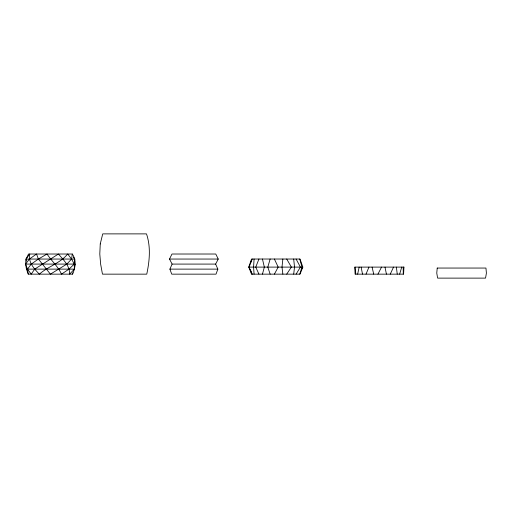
<?xml version="1.0" encoding="UTF-8"?>
<svg xmlns="http://www.w3.org/2000/svg" width="512" height="512" viewBox="0 0 512 512"><rect width="100%" height="100%" fill="white"/><g stroke="black" fill="none" stroke-linecap="round" stroke-linejoin="round"><path stroke-width="0.77" d="M254.086 259.027L253.568 267.104L254.086 274.15M28.269 274.15L27.494 269.12L25.6 264.083L26.054 259.053L28.531 254.016L72.301 254.016C76.614 260.006 75.437 267.821 72.563 274.15L28.269 274.15L26.438 269.12L25.6 264.083L29.402 259.053L36.538 254.016L38.381 259.053L50.419 274.15L66.848 264.083L71.597 259.053L72.301 254.016M73.382 257.165L74.778 259.053L74.234 264.083L74.394 269.12L69.594 274.15C69.933 265.766 63.392 259.898 58.426 254.016L34.694 269.12L31.238 274.15L27.494 269.12L31.245 264.083L38.381 259.053L47.027 254.016C51.546 260.966 58.054 266.47 61.491 274.15L69.024 269.12L74.234 264.083L71.597 259.053L67.674 254.016C60.179 263.245 48.102 266.445 39.341 274.15C34.189 268.8 27.872 262.106 29.766 254.016L26.054 259.053L26.291 261.21M282.867 259.027L281.99 267.104L282.867 274.15M293.69 274.15L294.522 267.104L293.69 259.027M72.563 274.15L72.787 272.717M357.645 274.15L359.149 267.104M262.451 274.15L264.346 267.104L262.451 259.027M251.021 261.965L251.654 259.763M270.15 259.027L267.795 267.104L270.15 274.15M399.648 274.15L401.734 267.104M299.712 274.15L302.035 267.104L299.712 259.027M248.742 267.104L251.539 259.027L300.038 259.027L302.829 267.104L300.038 274.15L251.539 274.15L248.742 267.104L302.829 267.104M217.85 269.12L216.019 274.15L171.725 274.15L169.894 269.12L172.102 264.083L169.51 259.053L171.987 254.016L215.763 254.016L218.234 259.053L215.642 264.083L217.85 269.12L169.894 269.12M74.419 266.24L75.232 264.083L25.6 264.083M252.25 259.027L249.062 267.104L252.25 274.15M258.944 259.027L255.744 267.104L258.944 274.15M366.01 274.15L368.947 267.104M301.235 269.92L302.515 267.104M390.259 274.15L393.53 267.104M377.946 274.15L381.53 267.104M274.387 274.15L278.189 267.104L274.387 259.027M296.09 274.15L300.41 267.104L296.09 259.027M286.701 274.15L291.386 267.104L286.701 259.027M26.054 259.053L74.778 259.053M169.51 259.053L218.234 259.053M172.102 264.083L215.642 264.083M26.438 269.12L74.394 269.12M250.47 269.92L251.866 274.15M372.083 267.104L373.715 274.15M384.986 267.104L386.432 274.15M361.126 267.104L362.509 274.15M396.378 267.104L397.248 274.15M355.053 267.104L355.814 274.15M403.206 267.104L403.277 274.15M100.25 243.949L99.795 254.016L100.634 264.083L102.464 274.15L146.758 274.15C149.574 260.934 150.912 246.918 146.496 233.882L102.72 233.882L100.25 243.949M403.936 267.104L403.597 274.15L355.098 274.15L354.765 267.104L403.936 267.104M437.222 268.051L436.768 273.082L437.606 278.118L485.562 278.118L486.4 273.082L485.946 268.051L437.222 268.051"/></g></svg>
